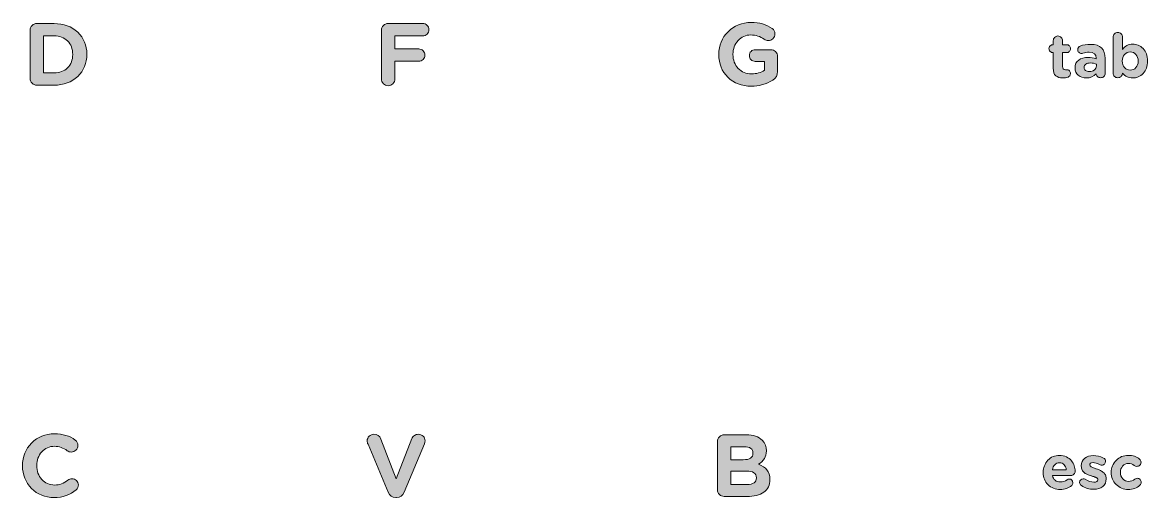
# Model space of a CAD drawing. Header units: inches. Extents: x 10 to 279, y -157 to -9.
# Drawn here: x 66.1 to 124.6, y -75.8 to -51 of the extents above; entities that cross this region are included whole.
import ezdxf

# ---------------------------------------------------------------- set-up
doc = ezdxf.new("R2010")
doc.units = ezdxf.units.IN
doc.header["$MEASUREMENT"] = 0
doc.layers.add('Layer 1', color=7, linetype='Continuous')

# ---------------------------------------------------------------- blocks, each defined once
blk = doc.blocks.new('block 14')
at = {"layer": 'Layer 1'}
h = blk.add_hatch(color=7, dxfattribs=at)
h.dxf.hatch_style = 2
edge = h.paths.add_edge_path()
edge.add_spline(control_points=[(66.464, -53.922), (66.464, -53.922), (66.464, -51.418), (66.464, -51.418), (66.464, -51.32), (66.499, -51.237), (66.567, -51.168), (66.636, -51.1), (66.719, -51.065), (66.817, -51.065), (66.817, -51.065), (67.716, -51.065), (67.716, -51.065), (68.215, -51.065), (68.624, -51.217), (68.943, -51.521), (69.262, -51.826), (69.422, -52.206), (69.422, -52.661), (69.422, -52.661), (69.422, -52.67), (69.422, -52.67), (69.422, -53.129), (69.262, -53.511), (68.943, -53.817), (68.624, -54.123), (68.215, -54.275), (67.716, -54.275), (67.716, -54.275), (66.817, -54.275), (66.817, -54.275), (66.719, -54.275), (66.636, -54.241), (66.567, -54.172), (66.499, -54.104), (66.464, -54.02), (66.464, -53.922)], knot_values=[0, 0, 0, 0, 1, 1, 1, 2, 2, 2, 3, 3, 3, 4, 4, 4, 5, 5, 5, 6, 6, 6, 7, 7, 7, 8, 8, 8, 9, 9, 9, 10, 10, 10, 11, 11, 11, 12, 12, 12, 12], degree=3, periodic=1)
edge = h.paths.add_edge_path()
edge.add_spline(control_points=[(67.171, -53.638), (67.171, -53.638), (67.716, -53.638), (67.716, -53.638), (68.004, -53.638), (68.237, -53.549), (68.416, -53.372), (68.594, -53.195), (68.684, -52.964), (68.684, -52.679), (68.684, -52.679), (68.684, -52.67), (68.684, -52.67), (68.684, -52.386), (68.594, -52.154), (68.416, -51.973), (68.237, -51.793), (68.004, -51.703), (67.716, -51.703), (67.716, -51.703), (67.171, -51.703), (67.171, -51.703), (67.171, -51.703), (67.171, -53.638), (67.171, -53.638)], knot_values=[0, 0, 0, 0, 1, 1, 1, 2, 2, 2, 3, 3, 3, 4, 4, 4, 5, 5, 5, 6, 6, 6, 7, 7, 7, 8, 8, 8, 8], degree=3, periodic=1)
at = {"layer": 'Layer 1', "lineweight": 0}
for points, knots in [([(66.464, -53.922), (66.464, -53.922), (66.464, -51.418), (66.464, -51.418), (66.464, -51.32), (66.499, -51.237), (66.567, -51.168), (66.636, -51.1), (66.719, -51.065), (66.817, -51.065), (66.817, -51.065), (67.716, -51.065), (67.716, -51.065), (68.215, -51.065), (68.624, -51.217), (68.943, -51.521), (69.262, -51.826), (69.422, -52.206), (69.422, -52.661), (69.422, -52.661), (69.422, -52.67), (69.422, -52.67), (69.422, -53.129), (69.262, -53.511), (68.943, -53.817), (68.624, -54.123), (68.215, -54.275), (67.716, -54.275), (67.716, -54.275), (66.817, -54.275), (66.817, -54.275), (66.719, -54.275), (66.636, -54.241), (66.567, -54.172), (66.499, -54.104), (66.464, -54.02), (66.464, -53.922)], [0, 0, 0, 0, 1, 1, 1, 2, 2, 2, 3, 3, 3, 4, 4, 4, 5, 5, 5, 6, 6, 6, 7, 7, 7, 8, 8, 8, 9, 9, 9, 10, 10, 10, 11, 11, 11, 12, 12, 12, 12]), ([(67.171, -53.638), (67.171, -53.638), (67.716, -53.638), (67.716, -53.638), (68.004, -53.638), (68.237, -53.549), (68.416, -53.372), (68.594, -53.195), (68.684, -52.964), (68.684, -52.679), (68.684, -52.679), (68.684, -52.67), (68.684, -52.67), (68.684, -52.386), (68.594, -52.154), (68.416, -51.973), (68.237, -51.793), (68.004, -51.703), (67.716, -51.703), (67.716, -51.703), (67.171, -51.703), (67.171, -51.703), (67.171, -51.703), (67.171, -53.638), (67.171, -53.638)], [0, 0, 0, 0, 1, 1, 1, 2, 2, 2, 3, 3, 3, 4, 4, 4, 5, 5, 5, 6, 6, 6, 7, 7, 7, 8, 8, 8, 8])]:
    blk.add_open_spline(points, degree=3, knots=knots, dxfattribs=at)
blk = doc.blocks.new('block 15')
at = {"layer": 'Layer 1'}
h = blk.add_hatch(color=7, dxfattribs=at)
h.dxf.hatch_style = 2
edge = h.paths.add_edge_path()
edge.add_spline(control_points=[(84.753, -53.95), (84.753, -53.95), (84.753, -51.418), (84.753, -51.418), (84.753, -51.32), (84.788, -51.237), (84.856, -51.168), (84.925, -51.1), (85.008, -51.065), (85.106, -51.065), (85.106, -51.065), (86.904, -51.065), (86.904, -51.065), (86.993, -51.065), (87.068, -51.096), (87.131, -51.159), (87.194, -51.222), (87.225, -51.297), (87.225, -51.386), (87.225, -51.475), (87.194, -51.551), (87.131, -51.613), (87.068, -51.676), (86.993, -51.707), (86.904, -51.707), (86.904, -51.707), (85.46, -51.707), (85.46, -51.707), (85.46, -51.707), (85.46, -52.391), (85.46, -52.391), (85.46, -52.391), (86.698, -52.391), (86.698, -52.391), (86.786, -52.391), (86.862, -52.422), (86.925, -52.484), (86.987, -52.547), (87.019, -52.623), (87.019, -52.712), (87.019, -52.8), (86.987, -52.876), (86.925, -52.939), (86.862, -53.001), (86.786, -53.033), (86.698, -53.033), (86.698, -53.033), (85.46, -53.033), (85.46, -53.033), (85.46, -53.033), (85.46, -53.95), (85.46, -53.95), (85.46, -54.048), (85.425, -54.131), (85.356, -54.2), (85.287, -54.269), (85.204, -54.303), (85.106, -54.303), (85.008, -54.303), (84.925, -54.269), (84.856, -54.2), (84.788, -54.131), (84.753, -54.048), (84.753, -53.95)], knot_values=[0, 0, 0, 0, 1, 1, 1, 2, 2, 2, 3, 3, 3, 4, 4, 4, 5, 5, 5, 6, 6, 6, 7, 7, 7, 8, 8, 8, 9, 9, 9, 10, 10, 10, 11, 11, 11, 12, 12, 12, 13, 13, 13, 14, 14, 14, 15, 15, 15, 16, 16, 16, 17, 17, 17, 18, 18, 18, 19, 19, 19, 20, 20, 20, 21, 21, 21, 21], degree=3, periodic=1)
at = {"layer": 'Layer 1', "lineweight": 0}
blk.add_open_spline([(84.753, -53.95), (84.753, -53.95), (84.753, -51.418), (84.753, -51.418), (84.753, -51.32), (84.788, -51.237), (84.856, -51.168), (84.925, -51.1), (85.008, -51.065), (85.106, -51.065), (85.106, -51.065), (86.904, -51.065), (86.904, -51.065), (86.993, -51.065), (87.068, -51.096), (87.131, -51.159), (87.194, -51.222), (87.225, -51.297), (87.225, -51.386), (87.225, -51.475), (87.194, -51.551), (87.131, -51.613), (87.068, -51.676), (86.993, -51.707), (86.904, -51.707), (86.904, -51.707), (85.46, -51.707), (85.46, -51.707), (85.46, -51.707), (85.46, -52.391), (85.46, -52.391), (85.46, -52.391), (86.698, -52.391), (86.698, -52.391), (86.786, -52.391), (86.862, -52.422), (86.925, -52.484), (86.987, -52.547), (87.019, -52.623), (87.019, -52.712), (87.019, -52.8), (86.987, -52.876), (86.925, -52.939), (86.862, -53.001), (86.786, -53.033), (86.698, -53.033), (86.698, -53.033), (85.46, -53.033), (85.46, -53.033), (85.46, -53.033), (85.46, -53.95), (85.46, -53.95), (85.46, -54.048), (85.425, -54.131), (85.356, -54.2), (85.287, -54.269), (85.204, -54.303), (85.106, -54.303), (85.008, -54.303), (84.925, -54.269), (84.856, -54.2), (84.788, -54.131), (84.753, -54.048), (84.753, -53.95)], degree=3, knots=[0, 0, 0, 0, 1, 1, 1, 2, 2, 2, 3, 3, 3, 4, 4, 4, 5, 5, 5, 6, 6, 6, 7, 7, 7, 8, 8, 8, 9, 9, 9, 10, 10, 10, 11, 11, 11, 12, 12, 12, 13, 13, 13, 14, 14, 14, 15, 15, 15, 16, 16, 16, 17, 17, 17, 18, 18, 18, 19, 19, 19, 20, 20, 20, 21, 21, 21, 21], dxfattribs=at)
blk = doc.blocks.new('block 16')
at = {"layer": 'Layer 1'}
h = blk.add_hatch(color=7, dxfattribs=at)
h.dxf.hatch_style = 2
edge = h.paths.add_edge_path()
edge.add_spline(control_points=[(104.005, -54.33), (103.51, -54.33), (103.105, -54.174), (102.79, -53.863), (102.475, -53.551), (102.317, -53.156), (102.317, -52.679), (102.317, -52.679), (102.317, -52.67), (102.317, -52.67), (102.317, -52.209), (102.478, -51.816), (102.799, -51.494), (103.12, -51.171), (103.52, -51.01), (104.001, -51.01), (104.435, -51.01), (104.8, -51.114), (105.097, -51.322), (105.194, -51.392), (105.243, -51.487), (105.243, -51.606), (105.243, -51.704), (105.209, -51.787), (105.14, -51.854), (105.071, -51.921), (104.99, -51.955), (104.895, -51.955), (104.818, -51.955), (104.747, -51.93), (104.679, -51.881), (104.474, -51.735), (104.24, -51.661), (103.978, -51.661), (103.721, -51.661), (103.503, -51.759), (103.324, -51.955), (103.145, -52.15), (103.056, -52.386), (103.056, -52.661), (103.056, -52.661), (103.056, -52.67), (103.056, -52.67), (103.056, -52.964), (103.147, -53.207), (103.329, -53.399), (103.51, -53.592), (103.744, -53.688), (104.028, -53.688), (104.291, -53.688), (104.513, -53.624), (104.693, -53.496), (104.693, -53.496), (104.693, -53.037), (104.693, -53.037), (104.693, -53.037), (104.216, -53.037), (104.216, -53.037), (104.13, -53.037), (104.058, -53.008), (103.998, -52.95), (103.939, -52.892), (103.909, -52.82), (103.909, -52.734), (103.909, -52.649), (103.939, -52.576), (103.998, -52.517), (104.058, -52.457), (104.13, -52.427), (104.216, -52.427), (104.216, -52.427), (105.023, -52.427), (105.023, -52.427), (105.121, -52.427), (105.204, -52.462), (105.273, -52.53), (105.342, -52.599), (105.376, -52.683), (105.376, -52.78), (105.376, -52.78), (105.376, -53.56), (105.376, -53.56), (105.376, -53.762), (105.294, -53.912), (105.129, -54.009), (104.78, -54.223), (104.406, -54.33), (104.005, -54.33)], knot_values=[0, 0, 0, 0, 1, 1, 1, 2, 2, 2, 3, 3, 3, 4, 4, 4, 5, 5, 5, 6, 6, 6, 7, 7, 7, 8, 8, 8, 9, 9, 9, 10, 10, 10, 11, 11, 11, 12, 12, 12, 13, 13, 13, 14, 14, 14, 15, 15, 15, 16, 16, 16, 17, 17, 17, 18, 18, 18, 19, 19, 19, 20, 20, 20, 21, 21, 21, 22, 22, 22, 23, 23, 23, 24, 24, 24, 25, 25, 25, 26, 26, 26, 27, 27, 27, 28, 28, 28, 29, 29, 29, 29], degree=3, periodic=1)
at = {"layer": 'Layer 1', "lineweight": 0}
blk.add_open_spline([(104.005, -54.33), (103.51, -54.33), (103.105, -54.174), (102.79, -53.863), (102.475, -53.551), (102.317, -53.156), (102.317, -52.679), (102.317, -52.679), (102.317, -52.67), (102.317, -52.67), (102.317, -52.209), (102.478, -51.816), (102.799, -51.494), (103.12, -51.171), (103.52, -51.01), (104.001, -51.01), (104.435, -51.01), (104.8, -51.114), (105.097, -51.322), (105.194, -51.392), (105.243, -51.487), (105.243, -51.606), (105.243, -51.704), (105.209, -51.787), (105.14, -51.854), (105.071, -51.921), (104.99, -51.955), (104.895, -51.955), (104.818, -51.955), (104.747, -51.93), (104.679, -51.881), (104.474, -51.735), (104.24, -51.661), (103.978, -51.661), (103.721, -51.661), (103.503, -51.759), (103.324, -51.955), (103.145, -52.15), (103.056, -52.386), (103.056, -52.661), (103.056, -52.661), (103.056, -52.67), (103.056, -52.67), (103.056, -52.964), (103.147, -53.207), (103.329, -53.399), (103.51, -53.592), (103.744, -53.688), (104.028, -53.688), (104.291, -53.688), (104.513, -53.624), (104.693, -53.496), (104.693, -53.496), (104.693, -53.037), (104.693, -53.037), (104.693, -53.037), (104.216, -53.037), (104.216, -53.037), (104.13, -53.037), (104.058, -53.008), (103.998, -52.95), (103.939, -52.892), (103.909, -52.82), (103.909, -52.734), (103.909, -52.649), (103.939, -52.576), (103.998, -52.517), (104.058, -52.457), (104.13, -52.427), (104.216, -52.427), (104.216, -52.427), (105.023, -52.427), (105.023, -52.427), (105.121, -52.427), (105.204, -52.462), (105.273, -52.53), (105.342, -52.599), (105.376, -52.683), (105.376, -52.78), (105.376, -52.78), (105.376, -53.56), (105.376, -53.56), (105.376, -53.762), (105.294, -53.912), (105.129, -54.009), (104.78, -54.223), (104.406, -54.33), (104.005, -54.33)], degree=3, knots=[0, 0, 0, 0, 1, 1, 1, 2, 2, 2, 3, 3, 3, 4, 4, 4, 5, 5, 5, 6, 6, 6, 7, 7, 7, 8, 8, 8, 9, 9, 9, 10, 10, 10, 11, 11, 11, 12, 12, 12, 13, 13, 13, 14, 14, 14, 15, 15, 15, 16, 16, 16, 17, 17, 17, 18, 18, 18, 19, 19, 19, 20, 20, 20, 21, 21, 21, 22, 22, 22, 23, 23, 23, 24, 24, 24, 25, 25, 25, 26, 26, 26, 27, 27, 27, 28, 28, 28, 29, 29, 29, 29], dxfattribs=at)
blk = doc.blocks.new('block 20')
at = {"layer": 'Layer 1'}
h = blk.add_hatch(color=7, dxfattribs=at)
h.dxf.hatch_style = 2
edge = h.paths.add_edge_path()
edge.add_spline(control_points=[(67.717, -75.759), (67.246, -75.759), (66.854, -75.601), (66.54, -75.283), (66.227, -74.965), (66.07, -74.573), (66.07, -74.108), (66.07, -74.108), (66.07, -74.099), (66.07, -74.099), (66.07, -73.635), (66.228, -73.242), (66.543, -72.921), (66.857, -72.6), (67.258, -72.439), (67.744, -72.439), (68.166, -72.439), (68.524, -72.548), (68.817, -72.765), (68.909, -72.832), (68.955, -72.925), (68.955, -73.044), (68.955, -73.139), (68.921, -73.22), (68.854, -73.288), (68.787, -73.355), (68.704, -73.388), (68.606, -73.388), (68.539, -73.388), (68.469, -73.366), (68.395, -73.32), (68.19, -73.167), (67.972, -73.09), (67.74, -73.09), (67.474, -73.09), (67.252, -73.187), (67.075, -73.382), (66.897, -73.576), (66.809, -73.812), (66.809, -74.09), (66.809, -74.09), (66.809, -74.099), (66.809, -74.099), (66.809, -74.381), (66.897, -74.619), (67.072, -74.815), (67.248, -75.01), (67.47, -75.108), (67.74, -75.108), (67.993, -75.108), (68.226, -75.024), (68.437, -74.856), (68.498, -74.804), (68.568, -74.778), (68.648, -74.778), (68.736, -74.778), (68.813, -74.81), (68.879, -74.874), (68.945, -74.939), (68.978, -75.015), (68.978, -75.104), (68.978, -75.205), (68.938, -75.289), (68.859, -75.356), (68.55, -75.625), (68.169, -75.759), (67.717, -75.759)], knot_values=[0, 0, 0, 0, 1, 1, 1, 2, 2, 2, 3, 3, 3, 4, 4, 4, 5, 5, 5, 6, 6, 6, 7, 7, 7, 8, 8, 8, 9, 9, 9, 10, 10, 10, 11, 11, 11, 12, 12, 12, 13, 13, 13, 14, 14, 14, 15, 15, 15, 16, 16, 16, 17, 17, 17, 18, 18, 18, 19, 19, 19, 20, 20, 20, 21, 21, 21, 22, 22, 22, 22], degree=3, periodic=1)
at = {"layer": 'Layer 1', "lineweight": 0}
blk.add_open_spline([(67.717, -75.759), (67.246, -75.759), (66.854, -75.601), (66.54, -75.283), (66.227, -74.965), (66.07, -74.573), (66.07, -74.108), (66.07, -74.108), (66.07, -74.099), (66.07, -74.099), (66.07, -73.635), (66.228, -73.242), (66.543, -72.921), (66.857, -72.6), (67.258, -72.439), (67.744, -72.439), (68.166, -72.439), (68.524, -72.548), (68.817, -72.765), (68.909, -72.832), (68.955, -72.925), (68.955, -73.044), (68.955, -73.139), (68.921, -73.22), (68.854, -73.288), (68.787, -73.355), (68.704, -73.388), (68.606, -73.388), (68.539, -73.388), (68.469, -73.366), (68.395, -73.32), (68.19, -73.167), (67.972, -73.09), (67.74, -73.09), (67.474, -73.09), (67.252, -73.187), (67.075, -73.382), (66.897, -73.576), (66.809, -73.812), (66.809, -74.09), (66.809, -74.09), (66.809, -74.099), (66.809, -74.099), (66.809, -74.381), (66.897, -74.619), (67.072, -74.815), (67.248, -75.01), (67.47, -75.108), (67.74, -75.108), (67.993, -75.108), (68.226, -75.024), (68.437, -74.856), (68.498, -74.804), (68.568, -74.778), (68.648, -74.778), (68.736, -74.778), (68.813, -74.81), (68.879, -74.874), (68.945, -74.939), (68.978, -75.015), (68.978, -75.104), (68.978, -75.205), (68.938, -75.289), (68.859, -75.356), (68.55, -75.625), (68.169, -75.759), (67.717, -75.759)], degree=3, knots=[0, 0, 0, 0, 1, 1, 1, 2, 2, 2, 3, 3, 3, 4, 4, 4, 5, 5, 5, 6, 6, 6, 7, 7, 7, 8, 8, 8, 9, 9, 9, 10, 10, 10, 11, 11, 11, 12, 12, 12, 13, 13, 13, 14, 14, 14, 15, 15, 15, 16, 16, 16, 17, 17, 17, 18, 18, 18, 19, 19, 19, 20, 20, 20, 21, 21, 21, 22, 22, 22, 22], dxfattribs=at)
blk = doc.blocks.new('block 21')
at = {"layer": 'Layer 1'}
h = blk.add_hatch(color=7, dxfattribs=at)
h.dxf.hatch_style = 2
edge = h.paths.add_edge_path()
edge.add_spline(control_points=[(85.497, -75.755), (85.31, -75.755), (85.177, -75.662), (85.098, -75.475), (85.098, -75.475), (84.057, -72.985), (84.057, -72.985), (84.029, -72.918), (84.015, -72.861), (84.015, -72.815), (84.015, -72.717), (84.05, -72.635), (84.119, -72.567), (84.187, -72.5), (84.271, -72.467), (84.368, -72.467), (84.543, -72.467), (84.662, -72.549), (84.726, -72.714), (84.726, -72.714), (85.529, -74.792), (85.529, -74.792), (85.529, -74.792), (86.34, -72.691), (86.34, -72.691), (86.365, -72.63), (86.408, -72.577), (86.469, -72.533), (86.53, -72.489), (86.6, -72.467), (86.68, -72.467), (86.778, -72.467), (86.86, -72.499), (86.928, -72.565), (86.995, -72.631), (87.028, -72.711), (87.028, -72.806), (87.028, -72.855), (87.016, -72.907), (86.992, -72.962), (86.992, -72.962), (85.942, -75.475), (85.942, -75.475), (85.862, -75.662), (85.729, -75.755), (85.543, -75.755), (85.543, -75.755), (85.497, -75.755), (85.497, -75.755)], knot_values=[0, 0, 0, 0, 1, 1, 1, 2, 2, 2, 3, 3, 3, 4, 4, 4, 5, 5, 5, 6, 6, 6, 7, 7, 7, 8, 8, 8, 9, 9, 9, 10, 10, 10, 11, 11, 11, 12, 12, 12, 13, 13, 13, 14, 14, 14, 15, 15, 15, 16, 16, 16, 16], degree=3, periodic=1)
at = {"layer": 'Layer 1', "lineweight": 0}
blk.add_open_spline([(85.497, -75.755), (85.31, -75.755), (85.177, -75.662), (85.098, -75.475), (85.098, -75.475), (84.057, -72.985), (84.057, -72.985), (84.029, -72.918), (84.015, -72.861), (84.015, -72.815), (84.015, -72.717), (84.05, -72.635), (84.119, -72.567), (84.187, -72.5), (84.271, -72.467), (84.368, -72.467), (84.543, -72.467), (84.662, -72.549), (84.726, -72.714), (84.726, -72.714), (85.529, -74.792), (85.529, -74.792), (85.529, -74.792), (86.34, -72.691), (86.34, -72.691), (86.365, -72.63), (86.408, -72.577), (86.469, -72.533), (86.53, -72.489), (86.6, -72.467), (86.68, -72.467), (86.778, -72.467), (86.86, -72.499), (86.928, -72.565), (86.995, -72.631), (87.028, -72.711), (87.028, -72.806), (87.028, -72.855), (87.016, -72.907), (86.992, -72.962), (86.992, -72.962), (85.942, -75.475), (85.942, -75.475), (85.862, -75.662), (85.729, -75.755), (85.543, -75.755), (85.543, -75.755), (85.497, -75.755), (85.497, -75.755)], degree=3, knots=[0, 0, 0, 0, 1, 1, 1, 2, 2, 2, 3, 3, 3, 4, 4, 4, 5, 5, 5, 6, 6, 6, 7, 7, 7, 8, 8, 8, 9, 9, 9, 10, 10, 10, 11, 11, 11, 12, 12, 12, 13, 13, 13, 14, 14, 14, 15, 15, 15, 16, 16, 16, 16], dxfattribs=at)
blk = doc.blocks.new('block 22')
at = {"layer": 'Layer 1'}
h = blk.add_hatch(color=7, dxfattribs=at)
h.dxf.hatch_style = 2
edge = h.paths.add_edge_path()
edge.add_spline(control_points=[(102.249, -75.351), (102.249, -75.351), (102.249, -72.847), (102.249, -72.847), (102.249, -72.749), (102.284, -72.666), (102.352, -72.597), (102.421, -72.529), (102.504, -72.494), (102.602, -72.494), (102.602, -72.494), (103.74, -72.494), (103.74, -72.494), (104.11, -72.494), (104.389, -72.589), (104.579, -72.779), (104.726, -72.925), (104.799, -73.107), (104.799, -73.324), (104.799, -73.324), (104.799, -73.333), (104.799, -73.333), (104.799, -73.636), (104.658, -73.867), (104.377, -74.026), (104.576, -74.102), (104.726, -74.202), (104.827, -74.324), (104.927, -74.446), (104.978, -74.61), (104.978, -74.815), (104.978, -74.815), (104.978, -74.824), (104.978, -74.824), (104.978, -75.111), (104.871, -75.33), (104.657, -75.48), (104.443, -75.629), (104.149, -75.704), (103.776, -75.704), (103.776, -75.704), (102.602, -75.704), (102.602, -75.704), (102.504, -75.704), (102.421, -75.67), (102.352, -75.601), (102.284, -75.533), (102.249, -75.449), (102.249, -75.351)], knot_values=[0, 0, 0, 0, 1, 1, 1, 2, 2, 2, 3, 3, 3, 4, 4, 4, 5, 5, 5, 6, 6, 6, 7, 7, 7, 8, 8, 8, 9, 9, 9, 10, 10, 10, 11, 11, 11, 12, 12, 12, 13, 13, 13, 14, 14, 14, 15, 15, 15, 16, 16, 16, 16], degree=3, periodic=1)
edge = h.paths.add_edge_path()
edge.add_spline(control_points=[(102.937, -73.792), (102.937, -73.792), (103.588, -73.792), (103.588, -73.792), (103.928, -73.792), (104.097, -73.679), (104.097, -73.453), (104.097, -73.453), (104.097, -73.443), (104.097, -73.443), (104.097, -73.336), (104.058, -73.255), (103.978, -73.198), (103.899, -73.142), (103.784, -73.113), (103.634, -73.113), (103.634, -73.113), (102.937, -73.113), (102.937, -73.113), (102.937, -73.113), (102.937, -73.792), (102.937, -73.792)], knot_values=[0, 0, 0, 0, 1, 1, 1, 2, 2, 2, 3, 3, 3, 4, 4, 4, 5, 5, 5, 6, 6, 6, 7, 7, 7, 7], degree=3, periodic=1)
edge = h.paths.add_edge_path()
edge.add_spline(control_points=[(102.937, -75.085), (102.937, -75.085), (103.776, -75.085), (103.776, -75.085), (104.11, -75.085), (104.276, -74.969), (104.276, -74.737), (104.276, -74.737), (104.276, -74.728), (104.276, -74.728), (104.276, -74.495), (104.102, -74.379), (103.753, -74.379), (103.753, -74.379), (102.937, -74.379), (102.937, -74.379), (102.937, -74.379), (102.937, -75.085), (102.937, -75.085)], knot_values=[0, 0, 0, 0, 1, 1, 1, 2, 2, 2, 3, 3, 3, 4, 4, 4, 5, 5, 5, 6, 6, 6, 6], degree=3, periodic=1)
at = {"layer": 'Layer 1', "lineweight": 0}
for points, knots in [([(102.249, -75.351), (102.249, -75.351), (102.249, -72.847), (102.249, -72.847), (102.249, -72.749), (102.284, -72.666), (102.352, -72.597), (102.421, -72.529), (102.504, -72.494), (102.602, -72.494), (102.602, -72.494), (103.74, -72.494), (103.74, -72.494), (104.11, -72.494), (104.389, -72.589), (104.579, -72.779), (104.726, -72.925), (104.799, -73.107), (104.799, -73.324), (104.799, -73.324), (104.799, -73.333), (104.799, -73.333), (104.799, -73.636), (104.658, -73.867), (104.377, -74.026), (104.576, -74.102), (104.726, -74.202), (104.827, -74.324), (104.927, -74.446), (104.978, -74.61), (104.978, -74.815), (104.978, -74.815), (104.978, -74.824), (104.978, -74.824), (104.978, -75.111), (104.871, -75.33), (104.657, -75.48), (104.443, -75.629), (104.149, -75.704), (103.776, -75.704), (103.776, -75.704), (102.602, -75.704), (102.602, -75.704), (102.504, -75.704), (102.421, -75.67), (102.352, -75.601), (102.284, -75.533), (102.249, -75.449), (102.249, -75.351)], [0, 0, 0, 0, 1, 1, 1, 2, 2, 2, 3, 3, 3, 4, 4, 4, 5, 5, 5, 6, 6, 6, 7, 7, 7, 8, 8, 8, 9, 9, 9, 10, 10, 10, 11, 11, 11, 12, 12, 12, 13, 13, 13, 14, 14, 14, 15, 15, 15, 16, 16, 16, 16]), ([(102.937, -73.792), (102.937, -73.792), (103.588, -73.792), (103.588, -73.792), (103.928, -73.792), (104.097, -73.679), (104.097, -73.453), (104.097, -73.453), (104.097, -73.443), (104.097, -73.443), (104.097, -73.336), (104.058, -73.255), (103.978, -73.198), (103.899, -73.142), (103.784, -73.113), (103.634, -73.113), (103.634, -73.113), (102.937, -73.113), (102.937, -73.113), (102.937, -73.113), (102.937, -73.792), (102.937, -73.792)], [0, 0, 0, 0, 1, 1, 1, 2, 2, 2, 3, 3, 3, 4, 4, 4, 5, 5, 5, 6, 6, 6, 7, 7, 7, 7]), ([(102.937, -75.085), (102.937, -75.085), (103.776, -75.085), (103.776, -75.085), (104.11, -75.085), (104.276, -74.969), (104.276, -74.737), (104.276, -74.737), (104.276, -74.728), (104.276, -74.728), (104.276, -74.495), (104.102, -74.379), (103.753, -74.379), (103.753, -74.379), (102.937, -74.379), (102.937, -74.379), (102.937, -74.379), (102.937, -75.085), (102.937, -75.085)], [0, 0, 0, 0, 1, 1, 1, 2, 2, 2, 3, 3, 3, 4, 4, 4, 5, 5, 5, 6, 6, 6, 6])]:
    blk.add_open_spline(points, degree=3, knots=knots, dxfattribs=at)
blk = doc.blocks.new('block 24')
at = {"layer": 'Layer 1'}
h = blk.add_hatch(color=7, dxfattribs=at)
h.dxf.hatch_style = 2
edge = h.paths.add_edge_path()
edge.add_spline(control_points=[(122.848, -53.648), (122.848, -53.648), (122.848, -51.774), (122.848, -51.774), (122.848, -51.707), (122.872, -51.649), (122.918, -51.603), (122.965, -51.556), (123.022, -51.533), (123.09, -51.533), (123.157, -51.533), (123.215, -51.556), (123.261, -51.603), (123.308, -51.649), (123.331, -51.707), (123.331, -51.774), (123.331, -51.774), (123.331, -52.412), (123.331, -52.412), (123.466, -52.228), (123.643, -52.136), (123.861, -52.136), (124.073, -52.136), (124.255, -52.215), (124.407, -52.373), (124.56, -52.53), (124.636, -52.745), (124.636, -53.016), (124.636, -53.016), (124.636, -53.022), (124.636, -53.022), (124.636, -53.293), (124.56, -53.507), (124.409, -53.665), (124.258, -53.823), (124.075, -53.901), (123.861, -53.901), (123.649, -53.901), (123.473, -53.817), (123.331, -53.648), (123.331, -53.648), (123.331, -53.651), (123.331, -53.651), (123.331, -53.716), (123.307, -53.772), (123.259, -53.819), (123.212, -53.866), (123.155, -53.889), (123.09, -53.889), (123.022, -53.889), (122.965, -53.866), (122.918, -53.819), (122.872, -53.772), (122.848, -53.715), (122.848, -53.648)], knot_values=[0, 0, 0, 0, 1, 1, 1, 2, 2, 2, 3, 3, 3, 4, 4, 4, 5, 5, 5, 6, 6, 6, 7, 7, 7, 8, 8, 8, 9, 9, 9, 10, 10, 10, 11, 11, 11, 12, 12, 12, 13, 13, 13, 14, 14, 14, 15, 15, 15, 16, 16, 16, 17, 17, 17, 18, 18, 18, 18], degree=3, periodic=1)
edge = h.paths.add_edge_path()
edge.add_spline(control_points=[(123.444, -53.36), (123.523, -53.448), (123.621, -53.492), (123.737, -53.492), (123.854, -53.492), (123.952, -53.449), (124.033, -53.362), (124.113, -53.275), (124.153, -53.162), (124.153, -53.022), (124.153, -53.022), (124.153, -53.016), (124.153, -53.016), (124.153, -52.878), (124.113, -52.765), (124.033, -52.678), (123.952, -52.59), (123.854, -52.546), (123.737, -52.546), (123.621, -52.546), (123.523, -52.59), (123.444, -52.678), (123.364, -52.765), (123.325, -52.878), (123.325, -53.016), (123.325, -53.016), (123.325, -53.022), (123.325, -53.022), (123.325, -53.16), (123.364, -53.272), (123.444, -53.36)], knot_values=[0, 0, 0, 0, 1, 1, 1, 2, 2, 2, 3, 3, 3, 4, 4, 4, 5, 5, 5, 6, 6, 6, 7, 7, 7, 8, 8, 8, 9, 9, 9, 10, 10, 10, 10], degree=3, periodic=1)
h = blk.add_hatch(color=7, dxfattribs=at)
h.dxf.hatch_style = 2
edge = h.paths.add_edge_path()
edge.add_spline(control_points=[(120.226, -53.898), (120.067, -53.898), (119.945, -53.86), (119.859, -53.782), (119.773, -53.705), (119.731, -53.573), (119.731, -53.387), (119.731, -53.387), (119.731, -52.581), (119.731, -52.581), (119.731, -52.581), (119.715, -52.581), (119.715, -52.581), (119.657, -52.581), (119.609, -52.561), (119.569, -52.52), (119.528, -52.48), (119.508, -52.431), (119.508, -52.374), (119.508, -52.317), (119.528, -52.268), (119.569, -52.228), (119.609, -52.188), (119.657, -52.168), (119.715, -52.168), (119.715, -52.168), (119.731, -52.168), (119.731, -52.168), (119.731, -52.168), (119.731, -51.955), (119.731, -51.955), (119.731, -51.89), (119.754, -51.833), (119.802, -51.785), (119.85, -51.738), (119.906, -51.714), (119.972, -51.714), (120.037, -51.714), (120.094, -51.738), (120.142, -51.785), (120.189, -51.833), (120.213, -51.89), (120.213, -51.955), (120.213, -51.955), (120.213, -52.168), (120.213, -52.168), (120.213, -52.168), (120.426, -52.168), (120.426, -52.168), (120.483, -52.168), (120.532, -52.188), (120.572, -52.228), (120.612, -52.268), (120.632, -52.317), (120.632, -52.374), (120.632, -52.431), (120.612, -52.48), (120.572, -52.52), (120.532, -52.561), (120.483, -52.581), (120.426, -52.581), (120.426, -52.581), (120.213, -52.581), (120.213, -52.581), (120.213, -52.581), (120.213, -53.308), (120.213, -53.308), (120.213, -53.418), (120.265, -53.473), (120.369, -53.473), (120.375, -53.473), (120.386, -53.472), (120.4, -53.471), (120.415, -53.47), (120.424, -53.47), (120.426, -53.47), (120.481, -53.47), (120.528, -53.489), (120.567, -53.529), (120.606, -53.568), (120.626, -53.615), (120.626, -53.67), (120.626, -53.712), (120.614, -53.75), (120.589, -53.782), (120.565, -53.815), (120.536, -53.838), (120.502, -53.851), (120.422, -53.882), (120.329, -53.898), (120.226, -53.898)], knot_values=[0, 0, 0, 0, 1, 1, 1, 2, 2, 2, 3, 3, 3, 4, 4, 4, 5, 5, 5, 6, 6, 6, 7, 7, 7, 8, 8, 8, 9, 9, 9, 10, 10, 10, 11, 11, 11, 12, 12, 12, 13, 13, 13, 14, 14, 14, 15, 15, 15, 16, 16, 16, 17, 17, 17, 18, 18, 18, 19, 19, 19, 20, 20, 20, 21, 21, 21, 22, 22, 22, 23, 23, 23, 24, 24, 24, 25, 25, 25, 26, 26, 26, 27, 27, 27, 28, 28, 28, 29, 29, 29, 30, 30, 30, 30], degree=3, periodic=1)
h = blk.add_hatch(color=7, dxfattribs=at)
h.dxf.hatch_style = 2
edge = h.paths.add_edge_path()
edge.add_spline(control_points=[(121.451, -53.901), (121.284, -53.901), (121.145, -53.855), (121.034, -53.763), (120.923, -53.671), (120.867, -53.544), (120.867, -53.381), (120.867, -53.381), (120.867, -53.375), (120.867, -53.375), (120.867, -53.195), (120.929, -53.059), (121.053, -52.968), (121.177, -52.877), (121.343, -52.832), (121.553, -52.832), (121.695, -52.832), (121.833, -52.855), (121.969, -52.901), (121.969, -52.901), (121.969, -52.873), (121.969, -52.873), (121.969, -52.665), (121.847, -52.562), (121.604, -52.562), (121.483, -52.562), (121.372, -52.577), (121.27, -52.609), (121.245, -52.618), (121.222, -52.622), (121.201, -52.622), (121.145, -52.622), (121.098, -52.603), (121.059, -52.565), (121.02, -52.527), (121.001, -52.48), (121.001, -52.425), (121.001, -52.383), (121.013, -52.345), (121.037, -52.311), (121.061, -52.277), (121.093, -52.253), (121.131, -52.238), (121.289, -52.179), (121.47, -52.149), (121.674, -52.149), (121.93, -52.149), (122.121, -52.212), (122.248, -52.339), (122.371, -52.462), (122.432, -52.643), (122.432, -52.882), (122.432, -52.882), (122.432, -53.657), (122.432, -53.657), (122.432, -53.723), (122.41, -53.778), (122.364, -53.822), (122.319, -53.867), (122.263, -53.889), (122.198, -53.889), (122.13, -53.889), (122.074, -53.869), (122.031, -53.828), (121.987, -53.788), (121.966, -53.742), (121.966, -53.689), (121.966, -53.689), (121.966, -53.686), (121.966, -53.686), (121.836, -53.83), (121.665, -53.901), (121.451, -53.901)], knot_values=[0, 0, 0, 0, 1, 1, 1, 2, 2, 2, 3, 3, 3, 4, 4, 4, 5, 5, 5, 6, 6, 6, 7, 7, 7, 8, 8, 8, 9, 9, 9, 10, 10, 10, 11, 11, 11, 12, 12, 12, 13, 13, 13, 14, 14, 14, 15, 15, 15, 16, 16, 16, 17, 17, 17, 18, 18, 18, 19, 19, 19, 20, 20, 20, 21, 21, 21, 22, 22, 22, 23, 23, 23, 24, 24, 24, 24], degree=3, periodic=1)
edge = h.paths.add_edge_path()
edge.add_spline(control_points=[(121.597, -53.568), (121.71, -53.568), (121.801, -53.54), (121.87, -53.484), (121.94, -53.428), (121.975, -53.356), (121.975, -53.27), (121.975, -53.27), (121.975, -53.184), (121.975, -53.184), (121.884, -53.142), (121.782, -53.12), (121.667, -53.12), (121.563, -53.12), (121.482, -53.141), (121.423, -53.181), (121.363, -53.221), (121.334, -53.279), (121.334, -53.355), (121.334, -53.355), (121.334, -53.362), (121.334, -53.362), (121.334, -53.425), (121.358, -53.476), (121.407, -53.512), (121.456, -53.55), (121.519, -53.568), (121.597, -53.568)], knot_values=[0, 0, 0, 0, 1, 1, 1, 2, 2, 2, 3, 3, 3, 4, 4, 4, 5, 5, 5, 6, 6, 6, 7, 7, 7, 8, 8, 8, 9, 9, 9, 9], degree=3, periodic=1)
at = {"layer": 'Layer 1', "lineweight": 0}
for points, knots in [([(122.848, -53.648), (122.848, -53.648), (122.848, -51.774), (122.848, -51.774), (122.848, -51.707), (122.872, -51.649), (122.918, -51.603), (122.965, -51.556), (123.022, -51.533), (123.09, -51.533), (123.157, -51.533), (123.215, -51.556), (123.261, -51.603), (123.308, -51.649), (123.331, -51.707), (123.331, -51.774), (123.331, -51.774), (123.331, -52.412), (123.331, -52.412), (123.466, -52.228), (123.643, -52.136), (123.861, -52.136), (124.073, -52.136), (124.255, -52.215), (124.407, -52.373), (124.56, -52.53), (124.636, -52.745), (124.636, -53.016), (124.636, -53.016), (124.636, -53.022), (124.636, -53.022), (124.636, -53.293), (124.56, -53.507), (124.409, -53.665), (124.258, -53.823), (124.075, -53.901), (123.861, -53.901), (123.649, -53.901), (123.473, -53.817), (123.331, -53.648), (123.331, -53.648), (123.331, -53.651), (123.331, -53.651), (123.331, -53.716), (123.307, -53.772), (123.259, -53.819), (123.212, -53.866), (123.155, -53.889), (123.09, -53.889), (123.022, -53.889), (122.965, -53.866), (122.918, -53.819), (122.872, -53.772), (122.848, -53.715), (122.848, -53.648)], [0, 0, 0, 0, 1, 1, 1, 2, 2, 2, 3, 3, 3, 4, 4, 4, 5, 5, 5, 6, 6, 6, 7, 7, 7, 8, 8, 8, 9, 9, 9, 10, 10, 10, 11, 11, 11, 12, 12, 12, 13, 13, 13, 14, 14, 14, 15, 15, 15, 16, 16, 16, 17, 17, 17, 18, 18, 18, 18]), ([(120.226, -53.898), (120.067, -53.898), (119.945, -53.86), (119.859, -53.782), (119.773, -53.705), (119.731, -53.573), (119.731, -53.387), (119.731, -53.387), (119.731, -52.581), (119.731, -52.581), (119.731, -52.581), (119.715, -52.581), (119.715, -52.581), (119.657, -52.581), (119.609, -52.561), (119.569, -52.52), (119.528, -52.48), (119.508, -52.431), (119.508, -52.374), (119.508, -52.317), (119.528, -52.268), (119.569, -52.228), (119.609, -52.188), (119.657, -52.168), (119.715, -52.168), (119.715, -52.168), (119.731, -52.168), (119.731, -52.168), (119.731, -52.168), (119.731, -51.955), (119.731, -51.955), (119.731, -51.89), (119.754, -51.833), (119.802, -51.785), (119.85, -51.738), (119.906, -51.714), (119.972, -51.714), (120.037, -51.714), (120.094, -51.738), (120.142, -51.785), (120.189, -51.833), (120.213, -51.89), (120.213, -51.955), (120.213, -51.955), (120.213, -52.168), (120.213, -52.168), (120.213, -52.168), (120.426, -52.168), (120.426, -52.168), (120.483, -52.168), (120.532, -52.188), (120.572, -52.228), (120.612, -52.268), (120.632, -52.317), (120.632, -52.374), (120.632, -52.431), (120.612, -52.48), (120.572, -52.52), (120.532, -52.561), (120.483, -52.581), (120.426, -52.581), (120.426, -52.581), (120.213, -52.581), (120.213, -52.581), (120.213, -52.581), (120.213, -53.308), (120.213, -53.308), (120.213, -53.418), (120.265, -53.473), (120.369, -53.473), (120.375, -53.473), (120.386, -53.472), (120.4, -53.471), (120.415, -53.47), (120.424, -53.47), (120.426, -53.47), (120.481, -53.47), (120.528, -53.489), (120.567, -53.529), (120.606, -53.568), (120.626, -53.615), (120.626, -53.67), (120.626, -53.712), (120.614, -53.75), (120.589, -53.782), (120.565, -53.815), (120.536, -53.838), (120.502, -53.851), (120.422, -53.882), (120.329, -53.898), (120.226, -53.898)], [0, 0, 0, 0, 1, 1, 1, 2, 2, 2, 3, 3, 3, 4, 4, 4, 5, 5, 5, 6, 6, 6, 7, 7, 7, 8, 8, 8, 9, 9, 9, 10, 10, 10, 11, 11, 11, 12, 12, 12, 13, 13, 13, 14, 14, 14, 15, 15, 15, 16, 16, 16, 17, 17, 17, 18, 18, 18, 19, 19, 19, 20, 20, 20, 21, 21, 21, 22, 22, 22, 23, 23, 23, 24, 24, 24, 25, 25, 25, 26, 26, 26, 27, 27, 27, 28, 28, 28, 29, 29, 29, 30, 30, 30, 30]), ([(121.451, -53.901), (121.284, -53.901), (121.145, -53.855), (121.034, -53.763), (120.923, -53.671), (120.867, -53.544), (120.867, -53.381), (120.867, -53.381), (120.867, -53.375), (120.867, -53.375), (120.867, -53.195), (120.929, -53.059), (121.053, -52.968), (121.177, -52.877), (121.343, -52.832), (121.553, -52.832), (121.695, -52.832), (121.833, -52.855), (121.969, -52.901), (121.969, -52.901), (121.969, -52.873), (121.969, -52.873), (121.969, -52.665), (121.847, -52.562), (121.604, -52.562), (121.483, -52.562), (121.372, -52.577), (121.27, -52.609), (121.245, -52.618), (121.222, -52.622), (121.201, -52.622), (121.145, -52.622), (121.098, -52.603), (121.059, -52.565), (121.02, -52.527), (121.001, -52.48), (121.001, -52.425), (121.001, -52.383), (121.013, -52.345), (121.037, -52.311), (121.061, -52.277), (121.093, -52.253), (121.131, -52.238), (121.289, -52.179), (121.47, -52.149), (121.674, -52.149), (121.93, -52.149), (122.121, -52.212), (122.248, -52.339), (122.371, -52.462), (122.432, -52.643), (122.432, -52.882), (122.432, -52.882), (122.432, -53.657), (122.432, -53.657), (122.432, -53.723), (122.41, -53.778), (122.364, -53.822), (122.319, -53.867), (122.263, -53.889), (122.198, -53.889), (122.13, -53.889), (122.074, -53.869), (122.031, -53.828), (121.987, -53.788), (121.966, -53.742), (121.966, -53.689), (121.966, -53.689), (121.966, -53.686), (121.966, -53.686), (121.836, -53.83), (121.665, -53.901), (121.451, -53.901)], [0, 0, 0, 0, 1, 1, 1, 2, 2, 2, 3, 3, 3, 4, 4, 4, 5, 5, 5, 6, 6, 6, 7, 7, 7, 8, 8, 8, 9, 9, 9, 10, 10, 10, 11, 11, 11, 12, 12, 12, 13, 13, 13, 14, 14, 14, 15, 15, 15, 16, 16, 16, 17, 17, 17, 18, 18, 18, 19, 19, 19, 20, 20, 20, 21, 21, 21, 22, 22, 22, 23, 23, 23, 24, 24, 24, 24]), ([(123.444, -53.36), (123.523, -53.448), (123.621, -53.492), (123.737, -53.492), (123.854, -53.492), (123.952, -53.449), (124.033, -53.362), (124.113, -53.275), (124.153, -53.162), (124.153, -53.022), (124.153, -53.022), (124.153, -53.016), (124.153, -53.016), (124.153, -52.878), (124.113, -52.765), (124.033, -52.678), (123.952, -52.59), (123.854, -52.546), (123.737, -52.546), (123.621, -52.546), (123.523, -52.59), (123.444, -52.678), (123.364, -52.765), (123.325, -52.878), (123.325, -53.016), (123.325, -53.016), (123.325, -53.022), (123.325, -53.022), (123.325, -53.16), (123.364, -53.272), (123.444, -53.36)], [0, 0, 0, 0, 1, 1, 1, 2, 2, 2, 3, 3, 3, 4, 4, 4, 5, 5, 5, 6, 6, 6, 7, 7, 7, 8, 8, 8, 9, 9, 9, 10, 10, 10, 10]), ([(121.597, -53.568), (121.71, -53.568), (121.801, -53.54), (121.87, -53.484), (121.94, -53.428), (121.975, -53.356), (121.975, -53.27), (121.975, -53.27), (121.975, -53.184), (121.975, -53.184), (121.884, -53.142), (121.782, -53.12), (121.667, -53.12), (121.563, -53.12), (121.482, -53.141), (121.423, -53.181), (121.363, -53.221), (121.334, -53.279), (121.334, -53.355), (121.334, -53.355), (121.334, -53.362), (121.334, -53.362), (121.334, -53.425), (121.358, -53.476), (121.407, -53.512), (121.456, -53.55), (121.519, -53.568), (121.597, -53.568)], [0, 0, 0, 0, 1, 1, 1, 2, 2, 2, 3, 3, 3, 4, 4, 4, 5, 5, 5, 6, 6, 6, 7, 7, 7, 8, 8, 8, 9, 9, 9, 9])]:
    blk.add_open_spline(points, degree=3, knots=knots, dxfattribs=at)
blk = doc.blocks.new('block 25')
at = {"layer": 'Layer 1'}
h = blk.add_hatch(color=7, dxfattribs=at)
h.dxf.hatch_style = 2
edge = h.paths.add_edge_path()
edge.add_spline(control_points=[(120.689, -75.13), (120.528, -75.268), (120.331, -75.337), (120.098, -75.337), (119.84, -75.337), (119.627, -75.255), (119.46, -75.091), (119.293, -74.927), (119.209, -74.716), (119.209, -74.457), (119.209, -74.457), (119.209, -74.451), (119.209, -74.451), (119.209, -74.203), (119.289, -73.994), (119.448, -73.822), (119.606, -73.651), (119.807, -73.565), (120.051, -73.565), (120.186, -73.565), (120.308, -73.591), (120.418, -73.643), (120.526, -73.695), (120.613, -73.762), (120.676, -73.845), (120.74, -73.927), (120.788, -74.014), (120.821, -74.107), (120.854, -74.199), (120.87, -74.291), (120.87, -74.384), (120.87, -74.452), (120.848, -74.508), (120.805, -74.551), (120.761, -74.594), (120.708, -74.616), (120.644, -74.616), (120.644, -74.616), (119.689, -74.616), (119.689, -74.616), (119.712, -74.724), (119.76, -74.807), (119.832, -74.864), (119.904, -74.921), (119.995, -74.949), (120.105, -74.949), (120.23, -74.949), (120.344, -74.911), (120.448, -74.835), (120.482, -74.81), (120.521, -74.797), (120.565, -74.797), (120.618, -74.797), (120.663, -74.815), (120.699, -74.851), (120.735, -74.887), (120.752, -74.933), (120.752, -74.988), (120.752, -75.045), (120.731, -75.092), (120.689, -75.13)], knot_values=[0, 0, 0, 0, 1, 1, 1, 2, 2, 2, 3, 3, 3, 4, 4, 4, 5, 5, 5, 6, 6, 6, 7, 7, 7, 8, 8, 8, 9, 9, 9, 10, 10, 10, 11, 11, 11, 12, 12, 12, 13, 13, 13, 14, 14, 14, 15, 15, 15, 16, 16, 16, 17, 17, 17, 18, 18, 18, 19, 19, 19, 20, 20, 20, 20], degree=3, periodic=1)
edge = h.paths.add_edge_path()
edge.add_spline(control_points=[(119.683, -74.314), (119.683, -74.314), (120.41, -74.314), (120.41, -74.314), (120.395, -74.204), (120.356, -74.117), (120.294, -74.051), (120.231, -73.985), (120.15, -73.953), (120.051, -73.953), (119.953, -73.953), (119.872, -73.985), (119.808, -74.049), (119.743, -74.114), (119.702, -74.202), (119.683, -74.314)], knot_values=[0, 0, 0, 0, 1, 1, 1, 2, 2, 2, 3, 3, 3, 4, 4, 4, 5, 5, 5, 5], degree=3, periodic=1)
h = blk.add_hatch(color=7, dxfattribs=at)
h.dxf.hatch_style = 2
edge = h.paths.add_edge_path()
edge.add_spline(control_points=[(121.835, -75.33), (121.607, -75.33), (121.393, -75.266), (121.194, -75.137), (121.132, -75.099), (121.102, -75.044), (121.102, -74.972), (121.102, -74.919), (121.12, -74.874), (121.157, -74.837), (121.194, -74.8), (121.239, -74.781), (121.292, -74.781), (121.328, -74.781), (121.36, -74.79), (121.388, -74.807), (121.548, -74.908), (121.702, -74.959), (121.848, -74.959), (121.983, -74.959), (122.051, -74.917), (122.051, -74.832), (122.051, -74.832), (122.051, -74.826), (122.051, -74.826), (122.051, -74.815), (122.05, -74.805), (122.046, -74.794), (122.043, -74.783), (122.037, -74.774), (122.029, -74.765), (122.02, -74.757), (122.012, -74.749), (122.002, -74.742), (121.992, -74.734), (121.98, -74.727), (121.964, -74.719), (121.948, -74.712), (121.934, -74.706), (121.922, -74.7), (121.911, -74.695), (121.894, -74.689), (121.873, -74.681), (121.852, -74.674), (121.834, -74.668), (121.819, -74.664), (121.804, -74.66), (121.784, -74.654), (121.759, -74.646), (121.734, -74.639), (121.714, -74.633), (121.699, -74.629), (121.627, -74.608), (121.565, -74.586), (121.515, -74.564), (121.464, -74.542), (121.411, -74.511), (121.357, -74.473), (121.303, -74.435), (121.262, -74.386), (121.234, -74.326), (121.205, -74.265), (121.191, -74.196), (121.191, -74.118), (121.191, -74.118), (121.191, -74.111), (121.191, -74.111), (121.191, -73.944), (121.25, -73.812), (121.368, -73.716), (121.487, -73.62), (121.635, -73.572), (121.813, -73.572), (121.991, -73.572), (122.167, -73.615), (122.34, -73.702), (122.416, -73.74), (122.454, -73.8), (122.454, -73.883), (122.454, -73.936), (122.436, -73.981), (122.399, -74.018), (122.362, -74.055), (122.316, -74.073), (122.261, -74.073), (122.231, -74.073), (122.201, -74.066), (122.172, -74.051), (122.024, -73.979), (121.901, -73.943), (121.803, -73.943), (121.746, -73.943), (121.702, -73.954), (121.672, -73.976), (121.641, -73.999), (121.626, -74.027), (121.626, -74.061), (121.626, -74.061), (121.626, -74.067), (121.626, -74.067), (121.626, -74.124), (121.723, -74.185), (121.918, -74.251), (121.941, -74.26), (121.959, -74.266), (121.972, -74.27), (122.046, -74.295), (122.108, -74.319), (122.157, -74.342), (122.207, -74.364), (122.26, -74.394), (122.316, -74.434), (122.372, -74.473), (122.415, -74.521), (122.443, -74.578), (122.472, -74.635), (122.486, -74.701), (122.486, -74.775), (122.486, -74.775), (122.486, -74.781), (122.486, -74.781), (122.486, -74.963), (122.426, -75.1), (122.307, -75.192), (122.187, -75.284), (122.03, -75.33), (121.835, -75.33)], knot_values=[0, 0, 0, 0, 1, 1, 1, 2, 2, 2, 3, 3, 3, 4, 4, 4, 5, 5, 5, 6, 6, 6, 7, 7, 7, 8, 8, 8, 9, 9, 9, 10, 10, 10, 11, 11, 11, 12, 12, 12, 13, 13, 13, 14, 14, 14, 15, 15, 15, 16, 16, 16, 17, 17, 17, 18, 18, 18, 19, 19, 19, 20, 20, 20, 21, 21, 21, 22, 22, 22, 23, 23, 23, 24, 24, 24, 25, 25, 25, 26, 26, 26, 27, 27, 27, 28, 28, 28, 29, 29, 29, 30, 30, 30, 31, 31, 31, 32, 32, 32, 33, 33, 33, 34, 34, 34, 35, 35, 35, 36, 36, 36, 37, 37, 37, 38, 38, 38, 39, 39, 39, 40, 40, 40, 41, 41, 41, 42, 42, 42, 42], degree=3, periodic=1)
h = blk.add_hatch(color=7, dxfattribs=at)
h.dxf.hatch_style = 2
edge = h.paths.add_edge_path()
edge.add_spline(control_points=[(123.635, -75.337), (123.381, -75.337), (123.17, -75.252), (123.002, -75.081), (122.834, -74.911), (122.749, -74.703), (122.749, -74.457), (122.749, -74.457), (122.749, -74.451), (122.749, -74.451), (122.749, -74.205), (122.834, -73.997), (123.004, -73.824), (123.173, -73.651), (123.386, -73.565), (123.642, -73.565), (123.879, -73.565), (124.072, -73.629), (124.223, -73.756), (124.274, -73.796), (124.299, -73.851), (124.299, -73.921), (124.299, -73.98), (124.278, -74.031), (124.235, -74.073), (124.193, -74.116), (124.141, -74.137), (124.08, -74.137), (124.027, -74.137), (123.98, -74.121), (123.94, -74.089), (123.847, -74.017), (123.746, -73.981), (123.638, -73.981), (123.52, -73.981), (123.421, -74.027), (123.343, -74.118), (123.265, -74.209), (123.226, -74.318), (123.226, -74.445), (123.226, -74.445), (123.226, -74.451), (123.226, -74.451), (123.226, -74.584), (123.265, -74.696), (123.345, -74.786), (123.424, -74.876), (123.528, -74.921), (123.658, -74.921), (123.77, -74.921), (123.875, -74.882), (123.975, -74.804), (124.015, -74.774), (124.059, -74.759), (124.105, -74.759), (124.162, -74.759), (124.211, -74.779), (124.25, -74.819), (124.289, -74.86), (124.308, -74.908), (124.308, -74.965), (124.308, -75.025), (124.285, -75.076), (124.239, -75.118), (124.078, -75.264), (123.877, -75.337), (123.635, -75.337)], knot_values=[0, 0, 0, 0, 1, 1, 1, 2, 2, 2, 3, 3, 3, 4, 4, 4, 5, 5, 5, 6, 6, 6, 7, 7, 7, 8, 8, 8, 9, 9, 9, 10, 10, 10, 11, 11, 11, 12, 12, 12, 13, 13, 13, 14, 14, 14, 15, 15, 15, 16, 16, 16, 17, 17, 17, 18, 18, 18, 19, 19, 19, 20, 20, 20, 21, 21, 21, 22, 22, 22, 22], degree=3, periodic=1)
at = {"layer": 'Layer 1', "lineweight": 0}
for points, knots in [([(120.689, -75.13), (120.528, -75.268), (120.331, -75.337), (120.098, -75.337), (119.84, -75.337), (119.627, -75.255), (119.46, -75.091), (119.293, -74.927), (119.209, -74.716), (119.209, -74.457), (119.209, -74.457), (119.209, -74.451), (119.209, -74.451), (119.209, -74.203), (119.289, -73.994), (119.448, -73.822), (119.606, -73.651), (119.807, -73.565), (120.051, -73.565), (120.186, -73.565), (120.308, -73.591), (120.418, -73.643), (120.526, -73.695), (120.613, -73.762), (120.676, -73.845), (120.74, -73.927), (120.788, -74.014), (120.821, -74.107), (120.854, -74.199), (120.87, -74.291), (120.87, -74.384), (120.87, -74.452), (120.848, -74.508), (120.805, -74.551), (120.761, -74.594), (120.708, -74.616), (120.644, -74.616), (120.644, -74.616), (119.689, -74.616), (119.689, -74.616), (119.712, -74.724), (119.76, -74.807), (119.832, -74.864), (119.904, -74.921), (119.995, -74.949), (120.105, -74.949), (120.23, -74.949), (120.344, -74.911), (120.448, -74.835), (120.482, -74.81), (120.521, -74.797), (120.565, -74.797), (120.618, -74.797), (120.663, -74.815), (120.699, -74.851), (120.735, -74.887), (120.752, -74.933), (120.752, -74.988), (120.752, -75.045), (120.731, -75.092), (120.689, -75.13)], [0, 0, 0, 0, 1, 1, 1, 2, 2, 2, 3, 3, 3, 4, 4, 4, 5, 5, 5, 6, 6, 6, 7, 7, 7, 8, 8, 8, 9, 9, 9, 10, 10, 10, 11, 11, 11, 12, 12, 12, 13, 13, 13, 14, 14, 14, 15, 15, 15, 16, 16, 16, 17, 17, 17, 18, 18, 18, 19, 19, 19, 20, 20, 20, 20]), ([(121.835, -75.33), (121.607, -75.33), (121.393, -75.266), (121.194, -75.137), (121.132, -75.099), (121.102, -75.044), (121.102, -74.972), (121.102, -74.919), (121.12, -74.874), (121.157, -74.837), (121.194, -74.8), (121.239, -74.781), (121.292, -74.781), (121.328, -74.781), (121.36, -74.79), (121.388, -74.807), (121.548, -74.908), (121.702, -74.959), (121.848, -74.959), (121.983, -74.959), (122.051, -74.917), (122.051, -74.832), (122.051, -74.832), (122.051, -74.826), (122.051, -74.826), (122.051, -74.815), (122.05, -74.805), (122.046, -74.794), (122.043, -74.783), (122.037, -74.774), (122.029, -74.765), (122.02, -74.757), (122.012, -74.749), (122.002, -74.742), (121.992, -74.734), (121.98, -74.727), (121.964, -74.719), (121.948, -74.712), (121.934, -74.706), (121.922, -74.7), (121.911, -74.695), (121.894, -74.689), (121.873, -74.681), (121.852, -74.674), (121.834, -74.668), (121.819, -74.664), (121.804, -74.66), (121.784, -74.654), (121.759, -74.646), (121.734, -74.639), (121.714, -74.633), (121.699, -74.629), (121.627, -74.608), (121.565, -74.586), (121.515, -74.564), (121.464, -74.542), (121.411, -74.511), (121.357, -74.473), (121.303, -74.435), (121.262, -74.386), (121.234, -74.326), (121.205, -74.265), (121.191, -74.196), (121.191, -74.118), (121.191, -74.118), (121.191, -74.111), (121.191, -74.111), (121.191, -73.944), (121.25, -73.812), (121.368, -73.716), (121.487, -73.62), (121.635, -73.572), (121.813, -73.572), (121.991, -73.572), (122.167, -73.615), (122.34, -73.702), (122.416, -73.74), (122.454, -73.8), (122.454, -73.883), (122.454, -73.936), (122.436, -73.981), (122.399, -74.018), (122.362, -74.055), (122.316, -74.073), (122.261, -74.073), (122.231, -74.073), (122.201, -74.066), (122.172, -74.051), (122.024, -73.979), (121.901, -73.943), (121.803, -73.943), (121.746, -73.943), (121.702, -73.954), (121.672, -73.976), (121.641, -73.999), (121.626, -74.027), (121.626, -74.061), (121.626, -74.061), (121.626, -74.067), (121.626, -74.067), (121.626, -74.124), (121.723, -74.185), (121.918, -74.251), (121.941, -74.26), (121.959, -74.266), (121.972, -74.27), (122.046, -74.295), (122.108, -74.319), (122.157, -74.342), (122.207, -74.364), (122.26, -74.394), (122.316, -74.434), (122.372, -74.473), (122.415, -74.521), (122.443, -74.578), (122.472, -74.635), (122.486, -74.701), (122.486, -74.775), (122.486, -74.775), (122.486, -74.781), (122.486, -74.781), (122.486, -74.963), (122.426, -75.1), (122.307, -75.192), (122.187, -75.284), (122.03, -75.33), (121.835, -75.33)], [0, 0, 0, 0, 1, 1, 1, 2, 2, 2, 3, 3, 3, 4, 4, 4, 5, 5, 5, 6, 6, 6, 7, 7, 7, 8, 8, 8, 9, 9, 9, 10, 10, 10, 11, 11, 11, 12, 12, 12, 13, 13, 13, 14, 14, 14, 15, 15, 15, 16, 16, 16, 17, 17, 17, 18, 18, 18, 19, 19, 19, 20, 20, 20, 21, 21, 21, 22, 22, 22, 23, 23, 23, 24, 24, 24, 25, 25, 25, 26, 26, 26, 27, 27, 27, 28, 28, 28, 29, 29, 29, 30, 30, 30, 31, 31, 31, 32, 32, 32, 33, 33, 33, 34, 34, 34, 35, 35, 35, 36, 36, 36, 37, 37, 37, 38, 38, 38, 39, 39, 39, 40, 40, 40, 41, 41, 41, 42, 42, 42, 42]), ([(123.635, -75.337), (123.381, -75.337), (123.17, -75.252), (123.002, -75.081), (122.834, -74.911), (122.749, -74.703), (122.749, -74.457), (122.749, -74.457), (122.749, -74.451), (122.749, -74.451), (122.749, -74.205), (122.834, -73.997), (123.004, -73.824), (123.173, -73.651), (123.386, -73.565), (123.642, -73.565), (123.879, -73.565), (124.072, -73.629), (124.223, -73.756), (124.274, -73.796), (124.299, -73.851), (124.299, -73.921), (124.299, -73.98), (124.278, -74.031), (124.235, -74.073), (124.193, -74.116), (124.141, -74.137), (124.08, -74.137), (124.027, -74.137), (123.98, -74.121), (123.94, -74.089), (123.847, -74.017), (123.746, -73.981), (123.638, -73.981), (123.52, -73.981), (123.421, -74.027), (123.343, -74.118), (123.265, -74.209), (123.226, -74.318), (123.226, -74.445), (123.226, -74.445), (123.226, -74.451), (123.226, -74.451), (123.226, -74.584), (123.265, -74.696), (123.345, -74.786), (123.424, -74.876), (123.528, -74.921), (123.658, -74.921), (123.77, -74.921), (123.875, -74.882), (123.975, -74.804), (124.015, -74.774), (124.059, -74.759), (124.105, -74.759), (124.162, -74.759), (124.211, -74.779), (124.25, -74.819), (124.289, -74.86), (124.308, -74.908), (124.308, -74.965), (124.308, -75.025), (124.285, -75.076), (124.239, -75.118), (124.078, -75.264), (123.877, -75.337), (123.635, -75.337)], [0, 0, 0, 0, 1, 1, 1, 2, 2, 2, 3, 3, 3, 4, 4, 4, 5, 5, 5, 6, 6, 6, 7, 7, 7, 8, 8, 8, 9, 9, 9, 10, 10, 10, 11, 11, 11, 12, 12, 12, 13, 13, 13, 14, 14, 14, 15, 15, 15, 16, 16, 16, 17, 17, 17, 18, 18, 18, 19, 19, 19, 20, 20, 20, 21, 21, 21, 22, 22, 22, 22]), ([(119.683, -74.314), (119.683, -74.314), (120.41, -74.314), (120.41, -74.314), (120.395, -74.204), (120.356, -74.117), (120.294, -74.051), (120.231, -73.985), (120.15, -73.953), (120.051, -73.953), (119.953, -73.953), (119.872, -73.985), (119.808, -74.049), (119.743, -74.114), (119.702, -74.202), (119.683, -74.314)], [0, 0, 0, 0, 1, 1, 1, 2, 2, 2, 3, 3, 3, 4, 4, 4, 5, 5, 5, 5])]:
    blk.add_open_spline(points, degree=3, knots=knots, dxfattribs=at)

msp = doc.modelspace()

# ---------------------------------------------------------------- block references
at = {"layer": 'Layer 1'}
for name in ['block 14', 'block 15', 'block 16', 'block 24', 'block 20', 'block 21', 'block 22', 'block 25']:
    msp.add_blockref(name, (0, 0), dxfattribs=at)

doc.saveas('drawing.dxf')
